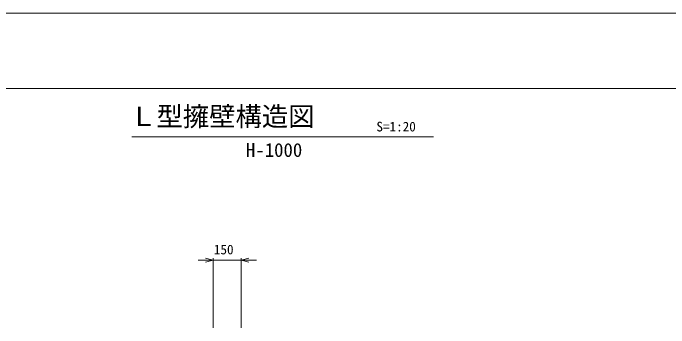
# Model space of a CAD drawing. Units: millimetres, scale not verified, with parts at other scales. Extents: x -252 to 252048, y 18866 to 78266.
# Drawn here: x 10331 to 27758, y 69910 to 78266 of the extents above; entities that cross this region are included whole.
import ezdxf
from ezdxf.enums import TextEntityAlignment as Align

# ---------------------------------------------------------------- set-up
doc = ezdxf.new("R2010")
doc.units = ezdxf.units.MM
doc.header["$LTSCALE"] = 300
for name, color, linetype, lineweight in [('0_2', 1, 'Continuous', 18), ('D-STR-DIM', 7, 'Continuous', 18), ('D-TTL(外枠）', 2, 'Continuous', 18), ('D-TTL-LINE', 7, 'Continuous', 18), ('DEFPOINTS_3', 7, 'Continuous', 18)]:
    doc.layers.add(name, color=color, linetype=linetype, lineweight=lineweight)
doc.layers.add('D-TTL-TXT', color=1, linetype='Continuous')
doc.styles.add('ＭＳ ゴシック', font='')
doc.styles.get('ＭＳ ゴシック').set_extended_font_data('MS Gothic')

msp = doc.modelspace()

# ---------------------------------------------------------------- linework, layer by layer
at = {"layer": '0_2'}
for p, q in [((15445, 71763.1), (15645, 71709.6)), ((15645, 71709.6), (15445, 71656)), ((15645, 71709.6), (15445, 71709.6)), ((16395, 71709.6), (16595, 71763.1)), ((16595, 71656), (16395, 71709.6)), ((16395, 71709.6), (16595, 71709.6))]:
    msp.add_line(p, q, dxfattribs=at)
at = {"layer": 'D-STR-DIM'}
for p, q in [((15445, 71709.6), (15245, 71709.6)), ((15645, 69909.6), (15645, 71759.6)), ((15645, 71709.6), (16395, 71709.6)), ((16395, 69909.6), (16395, 71759.6)), ((16595, 71709.6), (16795, 71709.6))]:
    msp.add_line(p, q, dxfattribs=at)
at = {"layer": 'D-TTL(外枠）'}
msp.add_line((2048.2, 76266.3), (81548.2, 76266.3), dxfattribs=at)
at = {"layer": 'D-TTL-LINE'}
msp.add_line((13485.4, 74984.2), (21504.7, 74984.2), dxfattribs=at)
at = {"layer": 'DEFPOINTS_3'}
msp.add_line((-251.8, 78266.3), (83848.2, 78266.3), dxfattribs=at)

# ---------------------------------------------------------------- texts
at = {"layer": 'D-STR-DIM', "color": 1, "style": 'ＭＳ ゴシック'}
msp.add_text('150', height=256.6, dxfattribs=at).set_placement((15665.6, 71784.6), align=Align.BOTTOM_LEFT)
at = {"layer": 'D-TTL-TXT', "style": 'ＭＳ ゴシック'}
for s, height, p in [('Ｌ型擁壁構造図', 513.2, (13441, 75112.2)), ('S=1:20', 256.6, (19985.4, 75048.2)), ('H-1000', 366.6, (16518.4, 74338.8))]:
    msp.add_text(s, height=height, dxfattribs=at).set_placement(p, align=Align.BOTTOM_LEFT)

doc.saveas('drawing.dxf')
